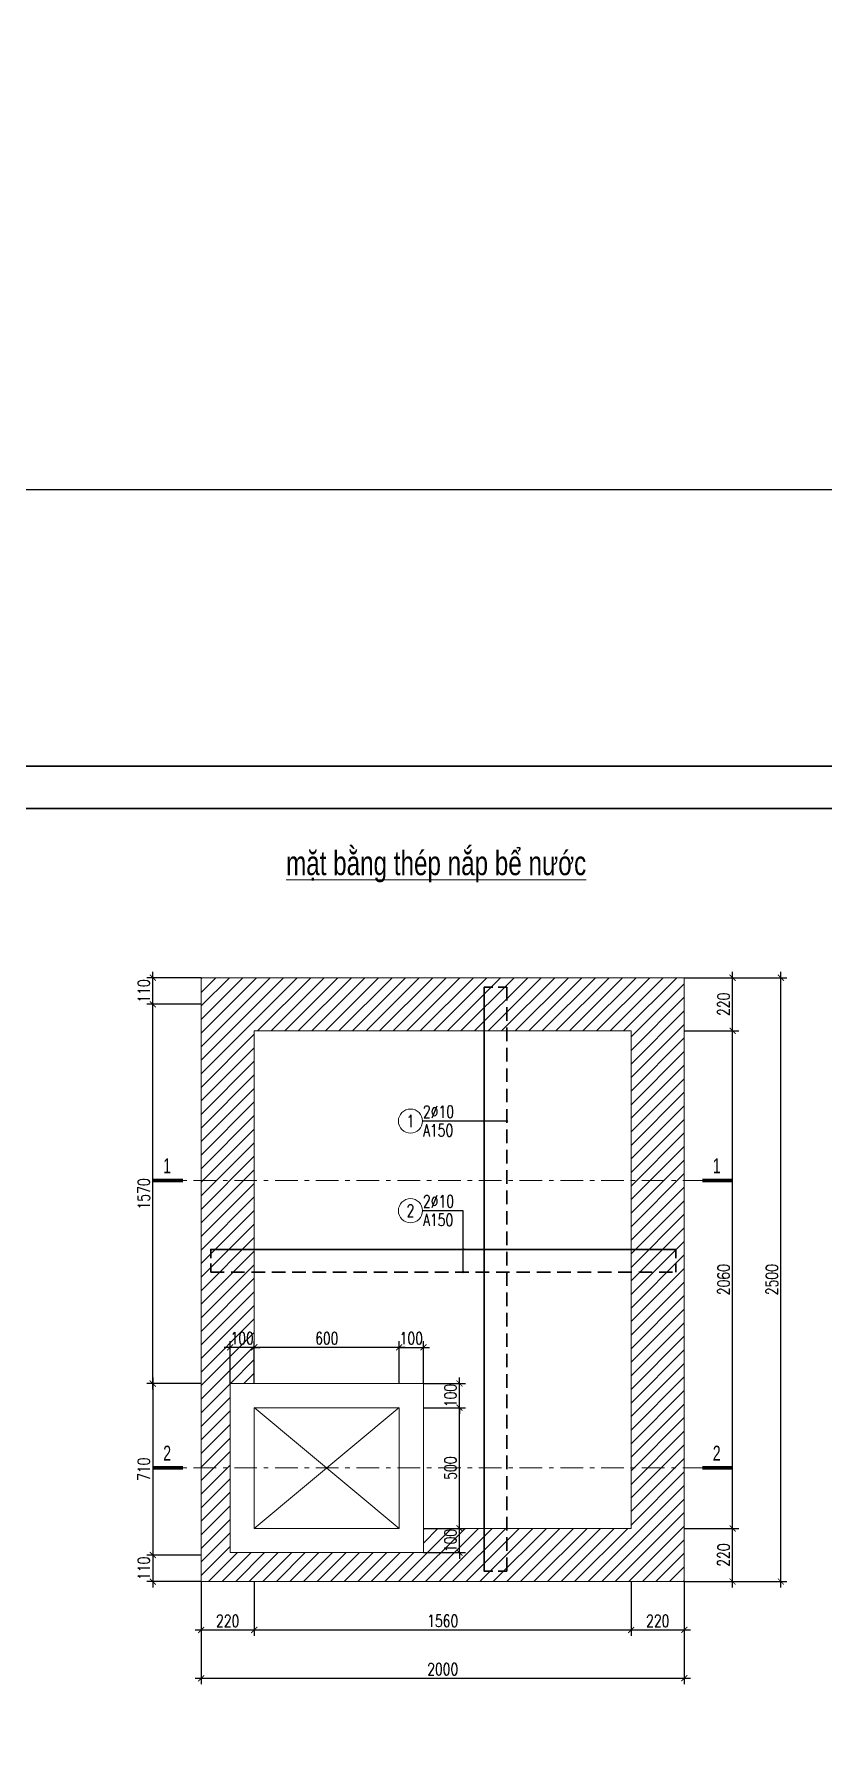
# Model space of a CAD drawing. Extents: x -2098986 to 943, y -1296280 to 73591.
# Drawn here: x -1402637 to -1389555, y -1072413 to -1044235 of the extents above; entities that cross this region are included whole.
import ezdxf
from ezdxf.enums import TextEntityAlignment as Align

# ---------------------------------------------------------------- set-up
doc = ezdxf.new("R2010")
doc.units = 0
doc.header["$LTSCALE"] = 150
doc.header["$PDMODE"] = 35
doc.linetypes.add('_Tim', pattern=[9, 5, -1.5, 1, -1.5])
doc.linetypes.add('DASHED2', pattern=[0.375, 0.25, -0.125])
doc.layers.get('Defpoints').update_dxf_attribs({"lineweight": 18})
for name, color, linetype, lineweight in [('05.Text', 253, 'Continuous', 18), ('11.Khung bo', 32, 'Continuous', 50), ('12.Khung', 36, 'Continuous', 25), ('KCVN-THAY', 7, 'Continuous', 25), ('LS-DIM', 251, 'Continuous', 13), ('LS-HATCH', 147, 'Continuous', 9), ('LS-TEXT', 60, 'Continuous', 20), ('LS-THAY', 7, 'Continuous', 20), ('LS-THEP', 3, 'Continuous', 35), ('LS-TRUC', 108, '_Tim', 9)]:
    doc.layers.add(name, color=color, linetype=linetype, lineweight=lineweight)
doc.layers.add('DIM', color=1, linetype='Continuous')
doc.layers.add('Tpl_Bound', color=1, linetype='Continuous', plot=False)
doc.styles.add('KCVN-LEADER', font='vnromadi.shx', dxfattribs={"width": 0.7, "height": 4})
doc.styles.add('LS.TEXT', font='vnromadi.shx', dxfattribs={"width": 0.7, "height": 4})
doc.styles.add('romans.shx', font='romans.shx', dxfattribs={"width": 0.75, "bigfont": 'vns.shx'})
doc.styles.add('vnsimpli', font='vnsimli.shx', dxfattribs={"width": 0.75})
doc.dimstyles.new('D25', dxfattribs={"dimscale": 0, "dimtxt": 200, "dimasz": 100, "dimexe": 100, "dimexo": 0, "dimgap": 50, "dimtad": 1, "dimdec": 0, "dimlfac": 0.25, "dimdsep": 46, "dimtxsty": 'vnsimpli', "dimblk1": 'ARCHTICK', "dimblk2": 'ARCHTICK', "dimsah": 1, "dimcen": 0, "dimdle": 100, "dimclrd": 256, "dimclre": 256, "dimclrt": 60, "dimadec": 0, "dimazin": 0, "dimtfac": 0.004, "dimtdec": 0, "dimtix": 1, "dimtmove": 2, "dimatfit": 3, "dimldrblk": 'ARCHTICK', "dimfxl": 1, "dimtolj": 1, "dimarcsym": 0})
doc.dimstyles.new('LS.GHI CHU', dxfattribs={"dimtxt": 200, "dimasz": 120, "dimexe": 120, "dimexo": 120, "dimgap": 80, "dimtad": 1, "dimdec": 0, "dimzin": 0, "dimdsep": 46, "dimtxsty": 'romans.shx', "dimblk": 'ARCHTICK', "dimcen": 0.09, "dimdle": 120, "dimclrd": 256, "dimclre": 8, "dimclrt": 7, "dimadec": 0, "dimazin": 0, "dimtfac": 1, "dimtdec": 0, "dimtofl": 0, "dimtmove": 0, "dimatfit": 3, "dimldrblk": 'ARCHTICK', "dimfxl": 1, "dimtolj": 1, "dimtzin": 0, "dimarcsym": 0})

# ---------------------------------------------------------------- blocks, each defined once
blk = doc.blocks.new('*U4')
at = {"layer": 'KCVN-THAY', "color": 140}
blk.add_lwpolyline([(214871.76, 86966.68), (215381.8, 86966.68), (215381.8, 86579.68), (214871.76, 86579.68)], close=True, dxfattribs=at)
blk = doc.blocks.new('100')
at = {"layer": '11.Khung bo', "const_width": 26.7}
blk.add_lwpolyline([(1860913, -945240), (1860913, -916940), (1896063, -916940), (1896063, -945240)], close=True, dxfattribs=at)
blk.add_lwpolyline([(1860913, -945240), (1860913, -916940), (1896063, -916940), (1896063, -945240)], close=True, dxfattribs=at)
blk.add_lwpolyline([(1860913, -945240), (1860913, -916940), (1896063, -916940), (1896063, -945240)], close=True, dxfattribs=at)
at = {"layer": '12.Khung'}
blk.add_lwpolyline([(1901579, -945940), (1901579, -916240), (1859580, -916240), (1859580, -945940)], close=True, dxfattribs=at)
blk.add_lwpolyline([(1901579, -945940), (1901579, -916240), (1859580, -916240), (1859580, -945940)], close=True, dxfattribs=at)
blk.add_lwpolyline([(1901579, -945940), (1901579, -916240), (1859580, -916240), (1859580, -945940)], close=True, dxfattribs=at)
blk = doc.blocks.new('_ArchTick')
at = {"layer": 'DIM', "color": 0, "const_width": 0.15}
blk.add_lwpolyline([(-0.5, -0.5), (0.5, 0.5)], dxfattribs=at)
blk = doc.blocks.new('*D1101')
at = {"layer": 'Defpoints', "color": 0, "transparency": 16777216}
for p in [(-1399870, -1069858), (-1398990, -1069858), (-1398990, -1070658)]:
    blk.add_point(p, dxfattribs=at)
at = {"layer": 'LS-DIM', "lineweight": -2, "transparency": 16777216}
for p, q in [((-1399870, -1069858), (-1399870, -1070758)), ((-1398990, -1069858), (-1398990, -1070758)), ((-1399970, -1070658), (-1398890, -1070658))]:
    blk.add_line(p, q, dxfattribs=at)
at = {"layer": 'LS-DIM', "lineweight": -2, "transparency": 16777216, "xscale": 100, "yscale": 100, "zscale": 100, "rotation": 180}
blk.add_blockref('_ArchTick', (-1399870, -1070658), dxfattribs=at)
at = {"layer": 'LS-DIM', "lineweight": -2, "transparency": 16777216, "xscale": 100, "yscale": 100, "zscale": 100}
blk.add_blockref('_ArchTick', (-1398990, -1070658), dxfattribs=at)
at = {"layer": 'LS-DIM', "color": 60, "transparency": 16777216, "insert": (-1399430, -1070508), "char_height": 200, "attachment_point": 5, "style": 'vnsimpli'}
blk.add_mtext('\\A1;220', dxfattribs=at)
blk = doc.blocks.new('*D1102')
at = {"layer": 'Defpoints', "color": 0, "transparency": 16777216}
for p in [(-1398990, -1069858), (-1392748, -1069858), (-1392748, -1070658)]:
    blk.add_point(p, dxfattribs=at)
at = {"layer": 'LS-DIM', "lineweight": -2, "transparency": 16777216}
for p, q in [((-1398990, -1069858), (-1398990, -1070758)), ((-1392748, -1069858), (-1392748, -1070758)), ((-1399090, -1070658), (-1392648, -1070658))]:
    blk.add_line(p, q, dxfattribs=at)
at = {"layer": 'LS-DIM', "lineweight": -2, "transparency": 16777216, "xscale": 100, "yscale": 100, "zscale": 100, "rotation": 180}
blk.add_blockref('_ArchTick', (-1398990, -1070658), dxfattribs=at)
at = {"layer": 'LS-DIM', "lineweight": -2, "transparency": 16777216, "xscale": 100, "yscale": 100, "zscale": 100}
blk.add_blockref('_ArchTick', (-1392748, -1070658), dxfattribs=at)
at = {"layer": 'LS-DIM', "color": 60, "transparency": 16777216, "insert": (-1395869, -1070508), "char_height": 200, "attachment_point": 5, "style": 'vnsimpli'}
blk.add_mtext('\\A1;1560', dxfattribs=at)
blk = doc.blocks.new('*D1103')
at = {"layer": 'Defpoints', "color": 0, "transparency": 16777216}
for p in [(-1392748, -1069858), (-1391868, -1069858), (-1391868, -1070658)]:
    blk.add_point(p, dxfattribs=at)
at = {"layer": 'LS-DIM', "lineweight": -2, "transparency": 16777216}
for p, q in [((-1392748, -1069858), (-1392748, -1070758)), ((-1391868, -1069858), (-1391868, -1070758)), ((-1392848, -1070658), (-1391768, -1070658))]:
    blk.add_line(p, q, dxfattribs=at)
at = {"layer": 'LS-DIM', "lineweight": -2, "transparency": 16777216, "xscale": 100, "yscale": 100, "zscale": 100, "rotation": 180}
blk.add_blockref('_ArchTick', (-1392748, -1070658), dxfattribs=at)
at = {"layer": 'LS-DIM', "lineweight": -2, "transparency": 16777216, "xscale": 100, "yscale": 100, "zscale": 100}
blk.add_blockref('_ArchTick', (-1391868, -1070658), dxfattribs=at)
at = {"layer": 'LS-DIM', "color": 60, "transparency": 16777216, "insert": (-1392308, -1070508), "char_height": 200, "attachment_point": 5, "style": 'vnsimpli'}
blk.add_mtext('\\A1;220', dxfattribs=at)
blk = doc.blocks.new('*D1104')
at = {"layer": 'Defpoints', "color": 0, "transparency": 16777216}
for p in [(-1399870, -1069858), (-1391868, -1069858), (-1391868, -1071458)]:
    blk.add_point(p, dxfattribs=at)
at = {"layer": 'LS-DIM', "lineweight": -2, "transparency": 16777216}
for p, q in [((-1399870, -1069858), (-1399870, -1071558)), ((-1391868, -1069858), (-1391868, -1071558)), ((-1399970, -1071458), (-1391768, -1071458))]:
    blk.add_line(p, q, dxfattribs=at)
at = {"layer": 'LS-DIM', "lineweight": -2, "transparency": 16777216, "xscale": 100, "yscale": 100, "zscale": 100, "rotation": 180}
blk.add_blockref('_ArchTick', (-1399870, -1071458), dxfattribs=at)
at = {"layer": 'LS-DIM', "lineweight": -2, "transparency": 16777216, "xscale": 100, "yscale": 100, "zscale": 100}
blk.add_blockref('_ArchTick', (-1391868, -1071458), dxfattribs=at)
at = {"layer": 'LS-DIM', "color": 60, "transparency": 16777216, "insert": (-1395869, -1071308), "char_height": 200, "attachment_point": 5, "style": 'vnsimpli'}
blk.add_mtext('\\A1;2000', dxfattribs=at)
blk = doc.blocks.new('*D1105')
at = {"layer": 'Defpoints', "color": 0, "transparency": 16777216}
for p in [(-1391868, -1068978), (-1391068, -1068978), (-1391868, -1069858)]:
    blk.add_point(p, dxfattribs=at)
at = {"layer": 'LS-DIM', "lineweight": -2, "transparency": 16777216}
for p, q in [((-1391868, -1068978), (-1390968, -1068978)), ((-1391068, -1069958), (-1391068, -1068878)), ((-1391868, -1069858), (-1390968, -1069858))]:
    blk.add_line(p, q, dxfattribs=at)
at = {"layer": 'LS-DIM', "lineweight": -2, "transparency": 16777216, "xscale": 100, "yscale": 100, "zscale": 100}
for p, rotation in [((-1391068, -1068978), 90), ((-1391068, -1069858), 270)]:
    blk.add_blockref('_ArchTick', p, dxfattribs=dict(at, rotation=rotation))
at = {"layer": 'LS-DIM', "color": 60, "transparency": 16777216, "insert": (-1391218, -1069418), "char_height": 200, "attachment_point": 5, "rotation": 90, "style": 'vnsimpli'}
blk.add_mtext('\\A1;220', dxfattribs=at)
blk = doc.blocks.new('*D1106')
at = {"layer": 'Defpoints', "color": 0, "transparency": 16777216}
for p in [(-1391868, -1060739), (-1391068, -1060739), (-1391868, -1068978)]:
    blk.add_point(p, dxfattribs=at)
at = {"layer": 'LS-DIM', "lineweight": -2, "transparency": 16777216}
for p, q in [((-1391068, -1069078), (-1391068, -1060639)), ((-1391868, -1060739), (-1390968, -1060739)), ((-1391868, -1068978), (-1390968, -1068978))]:
    blk.add_line(p, q, dxfattribs=at)
at = {"layer": 'LS-DIM', "lineweight": -2, "transparency": 16777216, "xscale": 100, "yscale": 100, "zscale": 100}
for p, rotation in [((-1391068, -1060739), 90), ((-1391068, -1068978), 270)]:
    blk.add_blockref('_ArchTick', p, dxfattribs=dict(at, rotation=rotation))
at = {"layer": 'LS-DIM', "color": 60, "transparency": 16777216, "insert": (-1391218, -1064858), "char_height": 200, "attachment_point": 5, "rotation": 90, "style": 'vnsimpli'}
blk.add_mtext('\\A1;2060', dxfattribs=at)
blk = doc.blocks.new('*D1107')
at = {"layer": 'Defpoints', "color": 0, "transparency": 16777216}
for p in [(-1391868, -1059859), (-1391068, -1059859), (-1391868, -1060739)]:
    blk.add_point(p, dxfattribs=at)
at = {"layer": 'LS-DIM', "lineweight": -2, "transparency": 16777216}
for p, q in [((-1391068, -1060839), (-1391068, -1059759)), ((-1391868, -1059859), (-1390968, -1059859)), ((-1391868, -1060739), (-1390968, -1060739))]:
    blk.add_line(p, q, dxfattribs=at)
at = {"layer": 'LS-DIM', "lineweight": -2, "transparency": 16777216, "xscale": 100, "yscale": 100, "zscale": 100}
for p, rotation in [((-1391068, -1059859), 90), ((-1391068, -1060739), 270)]:
    blk.add_blockref('_ArchTick', p, dxfattribs=dict(at, rotation=rotation))
at = {"layer": 'LS-DIM', "color": 60, "transparency": 16777216, "insert": (-1391218, -1060299), "char_height": 200, "attachment_point": 5, "rotation": 90, "style": 'vnsimpli'}
blk.add_mtext('\\A1;220', dxfattribs=at)
blk = doc.blocks.new('*D1108')
at = {"layer": 'Defpoints', "color": 0, "transparency": 16777216}
for p in [(-1391868, -1059859), (-1390268, -1059859), (-1391868, -1069858)]:
    blk.add_point(p, dxfattribs=at)
at = {"layer": 'LS-DIM', "lineweight": -2, "transparency": 16777216}
for p, q in [((-1390268, -1069958), (-1390268, -1059759)), ((-1391868, -1059859), (-1390168, -1059859)), ((-1391868, -1069858), (-1390168, -1069858))]:
    blk.add_line(p, q, dxfattribs=at)
at = {"layer": 'LS-DIM', "lineweight": -2, "transparency": 16777216, "xscale": 100, "yscale": 100, "zscale": 100}
for p, rotation in [((-1390268, -1059859), 90), ((-1390268, -1069858), 270)]:
    blk.add_blockref('_ArchTick', p, dxfattribs=dict(at, rotation=rotation))
at = {"layer": 'LS-DIM', "color": 60, "transparency": 16777216, "insert": (-1390418, -1064858), "char_height": 200, "attachment_point": 5, "rotation": 90, "style": 'vnsimpli'}
blk.add_mtext('\\A1;2500', dxfattribs=at)
blk = doc.blocks.new('*D1109')
at = {"layer": 'Defpoints', "color": 0, "transparency": 16777216}
for p in [(-1400670, -1060299), (-1399870, -1060299), (-1399870, -1066578)]:
    blk.add_point(p, dxfattribs=at)
at = {"layer": 'LS-DIM', "lineweight": -2, "transparency": 16777216}
for p, q in [((-1399870, -1060299), (-1400770, -1060299)), ((-1400670, -1066678), (-1400670, -1060199)), ((-1399870, -1066578), (-1400770, -1066578))]:
    blk.add_line(p, q, dxfattribs=at)
at = {"layer": 'LS-DIM', "lineweight": -2, "transparency": 16777216, "xscale": 100, "yscale": 100, "zscale": 100}
for p, rotation in [((-1400670, -1060299), 90), ((-1400670, -1066578), 270)]:
    blk.add_blockref('_ArchTick', p, dxfattribs=dict(at, rotation=rotation))
at = {"layer": 'LS-DIM', "color": 60, "transparency": 16777216, "insert": (-1400820, -1063438), "char_height": 200, "attachment_point": 5, "rotation": 90, "style": 'vnsimpli'}
blk.add_mtext('\\A1;1570', dxfattribs=at)
blk = doc.blocks.new('*D1110')
at = {"layer": 'Defpoints', "color": 0, "transparency": 16777216}
for p in [(-1399870, -1066578), (-1400670, -1069418), (-1399870, -1069418)]:
    blk.add_point(p, dxfattribs=at)
at = {"layer": 'LS-DIM', "lineweight": -2, "transparency": 16777216}
for p, q in [((-1400670, -1066478), (-1400670, -1069518)), ((-1399870, -1066578), (-1400770, -1066578)), ((-1399870, -1069418), (-1400770, -1069418))]:
    blk.add_line(p, q, dxfattribs=at)
at = {"layer": 'LS-DIM', "lineweight": -2, "transparency": 16777216, "xscale": 100, "yscale": 100, "zscale": 100}
for p, rotation in [((-1400670, -1066578), 90), ((-1400670, -1069418), 270)]:
    blk.add_blockref('_ArchTick', p, dxfattribs=dict(at, rotation=rotation))
at = {"layer": 'LS-DIM', "color": 60, "transparency": 16777216, "insert": (-1400820, -1067998), "char_height": 200, "attachment_point": 5, "rotation": 90, "style": 'vnsimpli'}
blk.add_mtext('\\A1;710', dxfattribs=at)
blk = doc.blocks.new('*D1111')
at = {"layer": 'Defpoints', "color": 0, "transparency": 16777216}
for p in [(-1399870, -1069418), (-1400670, -1069858), (-1399870, -1069858)]:
    blk.add_point(p, dxfattribs=at)
at = {"layer": 'LS-DIM', "lineweight": -2, "transparency": 16777216}
for p, q in [((-1400670, -1069318), (-1400670, -1069958)), ((-1399870, -1069418), (-1400770, -1069418)), ((-1399870, -1069858), (-1400770, -1069858))]:
    blk.add_line(p, q, dxfattribs=at)
at = {"layer": 'LS-DIM', "lineweight": -2, "transparency": 16777216, "xscale": 100, "yscale": 100, "zscale": 100}
for p, rotation in [((-1400670, -1069418), 90), ((-1400670, -1069858), 270)]:
    blk.add_blockref('_ArchTick', p, dxfattribs=dict(at, rotation=rotation))
at = {"layer": 'LS-DIM', "color": 60, "transparency": 16777216, "insert": (-1400820, -1069638), "char_height": 200, "attachment_point": 5, "rotation": 90, "style": 'vnsimpli'}
blk.add_mtext('\\A1;110', dxfattribs=at)
blk = doc.blocks.new('*D1112')
at = {"layer": 'Defpoints', "color": 0, "transparency": 16777216}
for p in [(-1400670, -1059859), (-1399870, -1059859), (-1399870, -1060299)]:
    blk.add_point(p, dxfattribs=at)
at = {"layer": 'LS-DIM', "lineweight": -2, "transparency": 16777216}
for p, q in [((-1400670, -1060399), (-1400670, -1059759)), ((-1399870, -1059859), (-1400770, -1059859)), ((-1399870, -1060299), (-1400770, -1060299))]:
    blk.add_line(p, q, dxfattribs=at)
at = {"layer": 'LS-DIM', "lineweight": -2, "transparency": 16777216, "xscale": 100, "yscale": 100, "zscale": 100}
for p, rotation in [((-1400670, -1059859), 90), ((-1400670, -1060299), 270)]:
    blk.add_blockref('_ArchTick', p, dxfattribs=dict(at, rotation=rotation))
at = {"layer": 'LS-DIM', "color": 60, "transparency": 16777216, "insert": (-1400820, -1060079), "char_height": 200, "attachment_point": 5, "rotation": 90, "style": 'vnsimpli'}
blk.add_mtext('\\A1;110', dxfattribs=at)
blk = doc.blocks.new('*D1117')
at = {"layer": 'Defpoints', "color": 0, "transparency": 16777216}
for p in [(-1396189, -1068978), (-1395591, -1068978), (-1396189, -1069378)]:
    blk.add_point(p, dxfattribs=at)
at = {"layer": 'LS-DIM', "lineweight": -2, "transparency": 16777216}
for p, q in [((-1396189, -1068978), (-1395491, -1068978)), ((-1395591, -1068978), (-1395591, -1068878)), ((-1395591, -1069378), (-1395591, -1068978)), ((-1396189, -1069378), (-1395491, -1069378)), ((-1395591, -1069378), (-1395591, -1069478))]:
    blk.add_line(p, q, dxfattribs=at)
at = {"layer": 'LS-DIM', "lineweight": -2, "transparency": 16777216, "xscale": 100, "yscale": 100, "zscale": 100}
for p, rotation in [((-1395591, -1068978), 270), ((-1395591, -1069378), 90)]:
    blk.add_blockref('_ArchTick', p, dxfattribs=dict(at, rotation=rotation))
at = {"layer": 'LS-DIM', "color": 60, "transparency": 16777216, "insert": (-1395741, -1069178), "char_height": 200, "attachment_point": 5, "rotation": 90, "style": 'vnsimpli'}
blk.add_mtext('\\A1;100', dxfattribs=at)
blk = doc.blocks.new('*D1118')
at = {"layer": 'Defpoints', "color": 0, "transparency": 16777216}
for p in [(-1396189, -1066978), (-1395591, -1066978), (-1396189, -1068978)]:
    blk.add_point(p, dxfattribs=at)
at = {"layer": 'LS-DIM', "lineweight": -2, "transparency": 16777216}
for p, q in [((-1396189, -1066978), (-1395491, -1066978)), ((-1395591, -1069078), (-1395591, -1066878)), ((-1396189, -1068978), (-1395491, -1068978))]:
    blk.add_line(p, q, dxfattribs=at)
at = {"layer": 'LS-DIM', "lineweight": -2, "transparency": 16777216, "xscale": 100, "yscale": 100, "zscale": 100}
for p, rotation in [((-1395591, -1066978), 90), ((-1395591, -1068978), 270)]:
    blk.add_blockref('_ArchTick', p, dxfattribs=dict(at, rotation=rotation))
at = {"layer": 'LS-DIM', "color": 60, "transparency": 16777216, "insert": (-1395741, -1067978), "char_height": 200, "attachment_point": 5, "rotation": 90, "style": 'vnsimpli'}
blk.add_mtext('\\A1;500', dxfattribs=at)
blk = doc.blocks.new('*D1119')
at = {"layer": 'Defpoints', "color": 0, "transparency": 16777216}
for p in [(-1396189, -1066578), (-1395591, -1066578), (-1396189, -1066978)]:
    blk.add_point(p, dxfattribs=at)
at = {"layer": 'LS-DIM', "lineweight": -2, "transparency": 16777216}
for p, q in [((-1395591, -1066578), (-1395591, -1066478)), ((-1396189, -1066578), (-1395491, -1066578)), ((-1395591, -1066978), (-1395591, -1066578)), ((-1396189, -1066978), (-1395491, -1066978)), ((-1395591, -1066978), (-1395591, -1067078))]:
    blk.add_line(p, q, dxfattribs=at)
at = {"layer": 'LS-DIM', "lineweight": -2, "transparency": 16777216, "xscale": 100, "yscale": 100, "zscale": 100}
for p, rotation in [((-1395591, -1066578), 270), ((-1395591, -1066978), 90)]:
    blk.add_blockref('_ArchTick', p, dxfattribs=dict(at, rotation=rotation))
at = {"layer": 'LS-DIM', "color": 60, "transparency": 16777216, "insert": (-1395741, -1066778), "char_height": 200, "attachment_point": 5, "rotation": 90, "style": 'vnsimpli'}
blk.add_mtext('\\A1;100', dxfattribs=at)
blk = doc.blocks.new('*D1120')
at = {"layer": 'Defpoints', "color": 0, "transparency": 16777216}
for p in [(-1396189, -1065979), (-1396589, -1066578), (-1396189, -1066578)]:
    blk.add_point(p, dxfattribs=at)
at = {"layer": 'LS-DIM', "lineweight": -2, "transparency": 16777216}
for p, q in [((-1396589, -1065979), (-1396689, -1065979)), ((-1396589, -1066578), (-1396589, -1065879)), ((-1396589, -1065979), (-1396189, -1065979)), ((-1396189, -1066578), (-1396189, -1065879)), ((-1396189, -1065979), (-1396089, -1065979))]:
    blk.add_line(p, q, dxfattribs=at)
at = {"layer": 'LS-DIM', "lineweight": -2, "transparency": 16777216, "xscale": 100, "yscale": 100, "zscale": 100}
blk.add_blockref('_ArchTick', (-1396589, -1065979), dxfattribs=at)
at = {"layer": 'LS-DIM', "lineweight": -2, "transparency": 16777216, "xscale": 100, "yscale": 100, "zscale": 100, "rotation": 180}
blk.add_blockref('_ArchTick', (-1396189, -1065979), dxfattribs=at)
at = {"layer": 'LS-DIM', "color": 60, "transparency": 16777216, "insert": (-1396389, -1065829), "char_height": 200, "attachment_point": 5, "style": 'vnsimpli'}
blk.add_mtext('\\A1;100', dxfattribs=at)
blk = doc.blocks.new('*D1121')
at = {"layer": 'Defpoints', "color": 0, "transparency": 16777216}
for p in [(-1398989, -1065979), (-1398989, -1066578), (-1396589, -1066578)]:
    blk.add_point(p, dxfattribs=at)
at = {"layer": 'LS-DIM', "lineweight": -2, "transparency": 16777216}
for p, q in [((-1396489, -1065979), (-1399089, -1065979)), ((-1398989, -1066578), (-1398989, -1065879)), ((-1396589, -1066578), (-1396589, -1065879))]:
    blk.add_line(p, q, dxfattribs=at)
at = {"layer": 'LS-DIM', "lineweight": -2, "transparency": 16777216, "xscale": 100, "yscale": 100, "zscale": 100, "rotation": 180}
blk.add_blockref('_ArchTick', (-1398989, -1065979), dxfattribs=at)
at = {"layer": 'LS-DIM', "lineweight": -2, "transparency": 16777216, "xscale": 100, "yscale": 100, "zscale": 100}
blk.add_blockref('_ArchTick', (-1396589, -1065979), dxfattribs=at)
at = {"layer": 'LS-DIM', "color": 60, "transparency": 16777216, "insert": (-1397789, -1065829), "char_height": 200, "attachment_point": 5, "style": 'vnsimpli'}
blk.add_mtext('\\A1;600', dxfattribs=at)
blk = doc.blocks.new('*D1122')
at = {"layer": 'Defpoints', "color": 0, "transparency": 16777216}
for p in [(-1399390, -1065979), (-1399390, -1066578), (-1398990, -1066578)]:
    blk.add_point(p, dxfattribs=at)
at = {"layer": 'LS-DIM', "lineweight": -2, "transparency": 16777216}
for p, q in [((-1399390, -1065979), (-1399490, -1065979)), ((-1399390, -1066578), (-1399390, -1065879)), ((-1398990, -1065979), (-1399390, -1065979)), ((-1398990, -1066578), (-1398990, -1065879)), ((-1398990, -1065979), (-1398890, -1065979))]:
    blk.add_line(p, q, dxfattribs=at)
at = {"layer": 'LS-DIM', "lineweight": -2, "transparency": 16777216, "xscale": 100, "yscale": 100, "zscale": 100}
blk.add_blockref('_ArchTick', (-1399390, -1065979), dxfattribs=at)
at = {"layer": 'LS-DIM', "lineweight": -2, "transparency": 16777216, "xscale": 100, "yscale": 100, "zscale": 100, "rotation": 180}
blk.add_blockref('_ArchTick', (-1398990, -1065979), dxfattribs=at)
at = {"layer": 'LS-DIM', "color": 60, "transparency": 16777216, "insert": (-1399190, -1065829), "char_height": 200, "attachment_point": 5, "style": 'vnsimpli'}
blk.add_mtext('\\A1;100', dxfattribs=at)
blk = doc.blocks.new('cotthep')
at = {"layer": 'LS-THAY'}
blk.add_circle((-250, 0), 250, dxfattribs=at)
at = {"layer": 'LS-TEXT', "style": 'vnsimpli', "width": 0.75}
for tag, p in [('10', (-250, -123)), ('24`25', (446, 69)), ('A200', (440, -316))]:
    blk.add_attdef(tag, text='', height=250, dxfattribs=at).set_placement(p, align=Align.CENTER)

msp = doc.modelspace()

# ---------------------------------------------------------------- hatches: boundary and pattern name
at = {"layer": 'LS-HATCH'}
h = msp.add_hatch(dxfattribs=at)
h.set_pattern_fill('ANSI31', color=256, scale=50, style=0)
h.set_pattern_definition([(45, (-1002137.75, -277791.19), (-112.253202, 112.253202), [])])
h.paths.add_polyline_path([(-1398989.8, -1066577.8), (-1398989.8, -1060738.7), (-1392748.4, -1060738.7), (-1392748.4, -1068977.8), (-1396189.4, -1068977.8), (-1396189.4, -1069377.8), (-1399389.8, -1069377.8), (-1399389.8, -1066577.8)], flags=16)
h.paths.add_polyline_path([(-1399869.8, -1059858.7), (-1391868.4, -1059858.7), (-1391868.4, -1069857.8), (-1399869.8, -1069857.8)])

# ---------------------------------------------------------------- linework, layer by layer
at = {"layer": 'LS-DIM'}
for p, q in [((-1396588.4, -1066976.8), (-1398989.8, -1068977.8)), ((-1398989.8, -1066976.8), (-1396589.4, -1068977.8))]:
    msp.add_line(p, q, dxfattribs=at)
at = {"layer": 'LS-TEXT', "const_width": 60}
for points in [[(-1400169.3, -1063217), (-1400669.8, -1063217)], [(-1391068.4, -1063217), (-1391568.8, -1063217)], [(-1400169.3, -1067975.7), (-1400669.8, -1067975.7)], [(-1391068.4, -1067975.7), (-1391568.8, -1067975.7)]]:
    msp.add_lwpolyline(points, dxfattribs=at)
at = {"layer": 'LS-THAY', "color": 140}
for points in [[(-1855203.7, -1013074.3), (-1290965.3, -1013073.8), (-1290965.3, -1051773.8), (-1855203.7, -1051773.8)], [(-1855203.6, -1051773.5), (-1290965.2, -1051773), (-1290965, -1090473.8), (-1855203.4, -1090474.3)]]:
    msp.add_lwpolyline(points, close=True, dxfattribs=at)
at = {"layer": 'LS-THAY'}
for points in [[(-1399869.8, -1059858.7), (-1391868.4, -1059858.7), (-1391868.4, -1069857.8), (-1399869.8, -1069857.8)], [(-1398989.8, -1066977.8), (-1396589.4, -1066977.8), (-1396589.4, -1068977.8), (-1398989.8, -1068977.8)]]:
    msp.add_lwpolyline(points, close=True, dxfattribs=at)
for points in [[(-1398989.8, -1066577.8), (-1398989.8, -1060738.7), (-1392748.4, -1060738.7), (-1392748.4, -1068977.8), (-1396189.4, -1068977.8), (-1396189.4, -1069377.8), (-1399389.8, -1069377.8), (-1399389.8, -1066577.8), (-1398989.8, -1066577.8)], [(-1398989.8, -1066577.8), (-1396189.4, -1066577.8), (-1396189.4, -1068977.8)]]:
    msp.add_lwpolyline(points, dxfattribs=at)
at = {"layer": 'LS-THEP', "ltscale": 0.05}
for points in [[(-1395038.9, -1069684.7), (-1395184.2, -1069684.7), (-1395184.2, -1060017), (-1395038.9, -1060017)], [(-1399711.4, -1064502.9), (-1399711.4, -1064357.7), (-1392008.8, -1064357.7), (-1392008.8, -1064502.9)]]:
    msp.add_lwpolyline(points, dxfattribs=at)
at = {"layer": 'LS-THEP', "linetype": 'DASHED2', "ltscale": 6}
for points in [[(-1394953.5, -1069684.7), (-1394808.2, -1069684.7), (-1394808.2, -1060017), (-1394953.5, -1060017)], [(-1399711.4, -1064588.4), (-1399711.4, -1064733.7), (-1392008.8, -1064733.7), (-1392008.8, -1064588.4)]]:
    msp.add_lwpolyline(points, dxfattribs=at)
at = {"layer": 'LS-TRUC', "ltscale": 0.5}
for p, q in [((-1400669.8, -1063217), (-1391084.9, -1063217)), ((-1400669.8, -1067975.7), (-1391084.9, -1067975.7))]:
    msp.add_line(p, q, dxfattribs=at)
at = {"layer": 'Tpl_Bound', "color": 1}
msp.add_lwpolyline([(-1416808.4, -1086055.5), (-1416808.4, -1056355.5), (-1374808.4, -1056355.5), (-1374808.4, -1086055.5)], close=True, dxfattribs=at)

# ---------------------------------------------------------------- block references
at = {"layer": '05.Text', "xscale": 1.000009185772931, "yscale": 1.000009185772931, "zscale": 1.000009185772931}
msp.add_blockref('100', (-3276405.1, -140107), dxfattribs=at)
at = {"layer": 'Defpoints', "xscale": 100, "yscale": 100, "zscale": 100}
msp.add_blockref('*U4', (-22908319.1, -9748442.8), dxfattribs=at)
at = {"layer": 'LS-DIM'}
ref = msp.add_blockref('cotthep', (-1396202.7, -1062233.1), dxfattribs=dict(at, xscale=0.7999999998137355, yscale=0.7999999998137355, zscale=0.7999999998137355))
ref.add_attrib('10', '1', dxfattribs={"layer": 'LS-TEXT', "height": 200, "style": 'vnsimpli', "width": 0.75}).set_placement((-1396402.7, -1062331.7), align=Align.CENTER)
ref.add_attrib('24`25', '2`10', dxfattribs={"layer": 'LS-TEXT', "height": 200, "style": 'vnsimpli', "width": 0.75}).set_placement((-1395939.2, -1062177.7), align=Align.CENTER)
ref.add_attrib('A200', 'A150', dxfattribs={"layer": 'LS-TEXT', "height": 200, "style": 'vnsimpli', "width": 0.75}).set_placement((-1395945.3, -1062485.7), align=Align.CENTER)
ref = msp.add_blockref('cotthep', (-1396202.7, -1063717.1), dxfattribs=dict(at, xscale=0.7999999998137355, yscale=0.7999999998137355, zscale=0.7999999998137355))
ref.add_attrib('10', '2', dxfattribs={"layer": 'LS-TEXT', "height": 200, "style": 'vnsimpli', "width": 0.75}).set_placement((-1396402.7, -1063815.7), align=Align.CENTER)
ref.add_attrib('24`25', '2`10', dxfattribs={"layer": 'LS-TEXT', "height": 200, "style": 'vnsimpli', "width": 0.75}).set_placement((-1395939.2, -1063661.7), align=Align.CENTER)
ref.add_attrib('A200', 'A150', dxfattribs={"layer": 'LS-TEXT', "height": 200, "style": 'vnsimpli', "width": 0.75}).set_placement((-1395945.3, -1063969.7), align=Align.CENTER)

# ---------------------------------------------------------------- texts
at = {"layer": 'LS-TEXT', "color": 60, "style": 'LS.TEXT', "width": 0.75}
msp.add_text('%%UmÆt b»ng thÐp n¾p bÓ n\xadíc', height=400, dxfattribs=at).set_placement((-1395978.2, -1058161.2), align=Align.CENTER)
at = {"layer": 'LS-TEXT', "style": 'KCVN-LEADER', "width": 0.7}
for s, p in [('1', (-1400432.6, -1063098.6)), ('1', (-1391331.7, -1063098.6)), ('2', (-1400432.6, -1067857.2)), ('2', (-1391331.7, -1067857.2))]:
    msp.add_text(s, height=250, dxfattribs=at).set_placement(p, align=Align.CENTER)

# ---------------------------------------------------------------- dimensions: what is measured, and where the dimension line sits
at = {"layer": 'LS-DIM'}
for base, p1, p2, picture, middle in [((-1400669.8, -1059858.7), (-1399869.8, -1060298.7), (-1399869.8, -1059858.7), '*D1112', (-1400819.8, -1060078.7)), ((-1391068.4, -1059858.7), (-1391868.4, -1060738.7), (-1391868.4, -1059858.7), '*D1107', (-1391218.4, -1060298.7)), ((-1390268.4, -1059858.7), (-1391868.4, -1069857.8), (-1391868.4, -1059858.7), '*D1108', (-1390418.4, -1064858.2)), ((-1400669.8, -1060298.7), (-1399869.8, -1066577.8), (-1399869.8, -1060298.7), '*D1109', (-1400819.8, -1063438.2)), ((-1391068.4, -1060738.7), (-1391868.4, -1068977.8), (-1391868.4, -1060738.7), '*D1106', (-1391218.4, -1064858.2)), ((-1400669.8, -1069417.8), (-1399869.8, -1066577.8), (-1399869.8, -1069417.8), '*D1110', (-1400819.8, -1067997.8)), ((-1395590.9, -1066577.8), (-1396189.4, -1066977.8), (-1396189.4, -1066577.8), '*D1119', (-1395740.9, -1066777.8)), ((-1395590.9, -1066977.8), (-1396189.4, -1068977.8), (-1396189.4, -1066977.8), '*D1118', (-1395740.9, -1067977.8)), ((-1395590.9, -1068977.8), (-1396189.4, -1069377.8), (-1396189.4, -1068977.8), '*D1117', (-1395740.9, -1069177.8)), ((-1391068.4, -1068977.8), (-1391868.4, -1069857.8), (-1391868.4, -1068977.8), '*D1105', (-1391218.4, -1069417.8)), ((-1400669.8, -1069857.8), (-1399869.8, -1069417.8), (-1399869.8, -1069857.8), '*D1111', (-1400819.8, -1069637.8))]:
    dim = msp.add_linear_dim(base=base, p1=p1, p2=p2, angle=90, dimstyle='D25', override={"dimscale": 1}, dxfattribs=at)
    dim.commit()
    dim.dimension.update_dxf_attribs({"geometry": picture, "text_midpoint": middle})
for base, p1, p2, picture, middle in [((-1399389.8, -1065979), (-1398989.8, -1066577.8), (-1399389.8, -1066577.8), '*D1122', (-1399189.8, -1065829)), ((-1398988.6, -1065979), (-1396588.6, -1066577.8), (-1398988.6, -1066577.8), '*D1121', (-1397788.6, -1065829)), ((-1396189.4, -1065979), (-1396588.6, -1066577.8), (-1396189.4, -1066577.8), '*D1120', (-1396389, -1065829)), ((-1398989.8, -1070657.8), (-1399869.8, -1069857.8), (-1398989.8, -1069857.8), '*D1101', (-1399429.8, -1070507.8)), ((-1391868.4, -1071457.8), (-1399869.8, -1069857.8), (-1391868.4, -1069857.8), '*D1104', (-1395869.1, -1071307.8)), ((-1392748.4, -1070657.8), (-1398989.8, -1069857.8), (-1392748.4, -1069857.8), '*D1102', (-1395869.1, -1070507.8)), ((-1391868.4, -1070657.8), (-1392748.4, -1069857.8), (-1391868.4, -1069857.8), '*D1103', (-1392308.4, -1070507.8))]:
    dim = msp.add_linear_dim(base=base, p1=p1, p2=p2, dimstyle='D25', override={"dimscale": 1}, dxfattribs=at)
    dim.commit()
    dim.dimension.update_dxf_attribs({"geometry": picture, "text_midpoint": middle})

# ---------------------------------------------------------------- leaders
for points in [[(-1395184.2, -1062233.1), (-1395529.4, -1062233.1), (-1396202.7, -1062233.1)], [(-1394808.2, -1062233.1), (-1395153.4, -1062233.1), (-1395826.7, -1062233.1)], [(-1395529.4, -1064357.7), (-1395529.4, -1063717.1), (-1396202.7, -1063717.1)], [(-1395529.4, -1064733.7), (-1395529.4, -1064093.1), (-1395529.4, -1063717.1)]]:
    msp.add_leader(points, dimstyle='LS.GHI CHU', override={"dimscale": 50, "dimasz": 0.5, "dimtad": 0, "dimtxsty": 'vnsimpli', "dimldrblk": 'Origin'}, dxfattribs=at)

doc.saveas('drawing.dxf')
